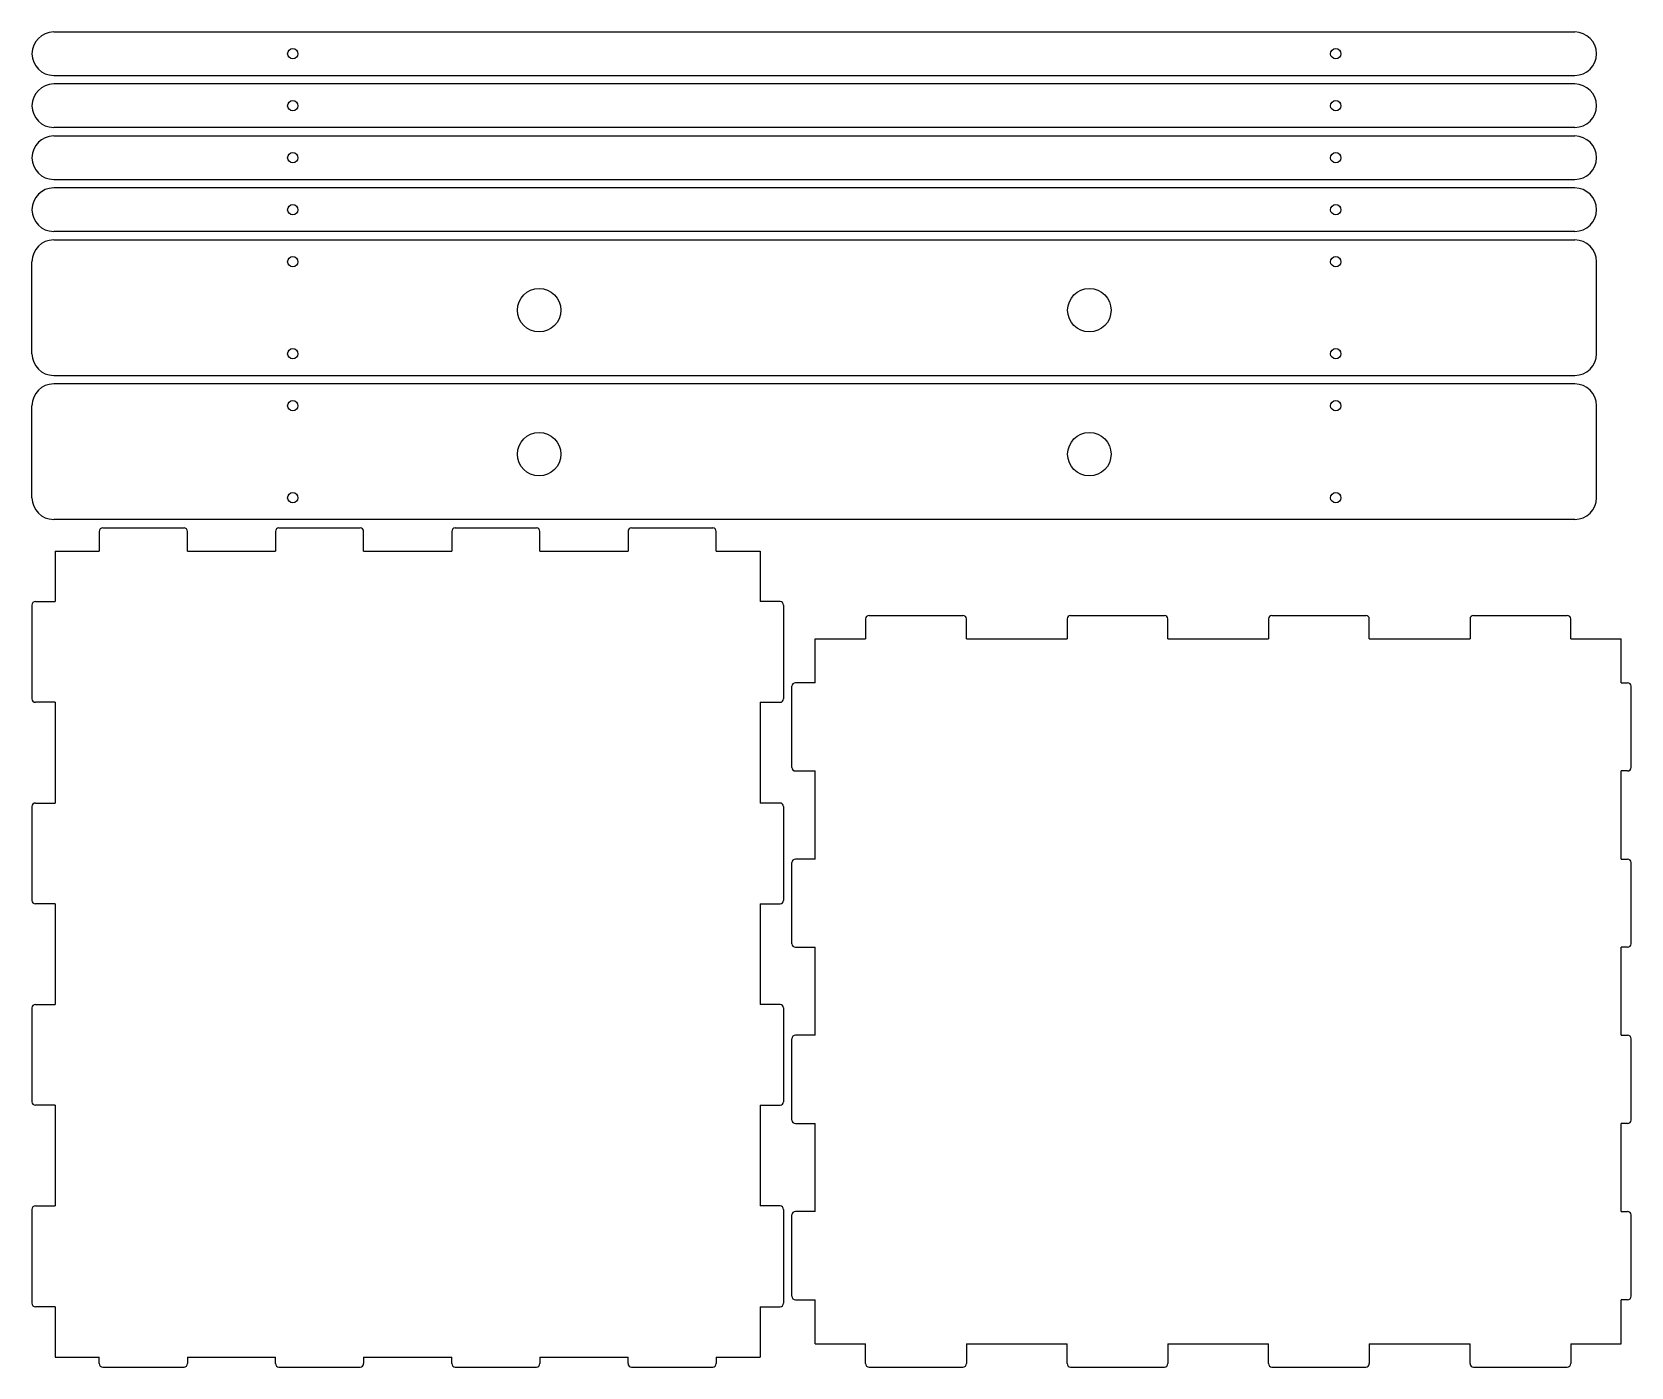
# Model space of a CAD drawing. Header units: millimetres. Extents: x 0 to 935, y 0 to 781.
import ezdxf

# ---------------------------------------------------------------- set-up
doc = ezdxf.new("R2010")
doc.units = ezdxf.units.MM
doc.layers.add('SheetCutProfiles', color=7, linetype='CONTINUOUS')

msp = doc.modelspace()

# ---------------------------------------------------------------- linework, layer by layer
at = {"layer": 'SheetCutProfiles'}
for p, q in [((12.7, 780.6), (902.1, 780.6)), ((12.7, 755.2), (902.1, 755.2)), ((902.1, 750.2), (12.7, 750.2)), ((902.1, 724.8), (12.7, 724.8)), ((12.7, 719.8), (902.1, 719.8)), ((12.7, 694.4), (902.1, 694.4)), ((902.1, 689.4), (12.7, 689.4)), ((902.1, 664), (12.7, 664)), ((12.7, 659), (902.1, 659)), ((0, 592.5), (0, 646.3)), ((914.8, 592.5), (914.8, 646.3)), ((12.7, 579.8), (902.1, 579.8)), ((902.1, 574.8), (12.7, 574.8)), ((0, 508.3), (0, 562.1)), ((914.8, 508.3), (914.8, 562.1)), ((902.1, 495.6), (12.7, 495.6)), ((39.36, 488.6), (39.36, 477)), ((41.36, 490.6), (88.89, 490.6)), ((90.89, 477), (90.89, 488.6)), ((142.41, 488.6), (142.41, 477)), ((144.41, 490.6), (191.94, 490.6)), ((193.94, 477), (193.94, 488.6)), ((245.46, 488.6), (245.46, 477)), ((247.46, 490.6), (294.99, 490.6)), ((296.99, 477), (296.99, 488.6)), ((348.51, 488.6), (348.51, 477)), ((350.51, 490.6), (398.04, 490.6)), ((400.04, 477), (400.04, 488.6)), ((13.6, 477), (39.36, 477)), ((13.6, 477), (13.6, 447.55)), ((90.89, 477), (142.41, 477)), ((193.94, 477), (245.46, 477)), ((296.99, 477), (348.51, 477)), ((400.04, 477), (425.8, 477)), ((425.8, 477), (425.8, 447.55)), ((0, 445.55), (0, 390.65)), ((2, 447.55), (13.6, 447.55)), ((437.4, 447.55), (425.8, 447.55)), ((439.4, 445.55), (439.4, 390.65)), ((487.45, 437.4), (487.45, 425.8)), ((489.45, 439.4), (544.35, 439.4)), ((546.35, 425.8), (546.35, 437.4)), ((605.25, 437.4), (605.25, 425.8)), ((607.25, 439.4), (662.15, 439.4)), ((664.15, 425.8), (664.15, 437.4)), ((723.05, 437.4), (723.05, 425.8)), ((725.05, 439.4), (779.95, 439.4)), ((781.95, 425.8), (781.95, 437.4)), ((840.85, 437.4), (840.85, 425.8)), ((842.85, 439.4), (897.75, 439.4)), ((899.75, 425.8), (899.75, 437.4)), ((458, 425.8), (487.45, 425.8)), ((458, 400.04), (458, 425.8)), ((546.35, 425.8), (605.25, 425.8)), ((664.15, 425.8), (723.05, 425.8)), ((781.95, 425.8), (840.85, 425.8)), ((899.75, 425.8), (929.2, 425.8)), ((929.2, 400.04), (929.2, 425.8)), ((444.4, 350.51), (444.4, 398.04)), ((458, 400.04), (446.4, 400.04)), ((929.2, 400.04), (933, 400.04)), ((935, 350.51), (935, 398.04)), ((13.6, 388.65), (2, 388.65)), ((13.6, 388.65), (13.6, 329.75)), ((425.8, 388.65), (425.8, 329.75)), ((425.8, 388.65), (437.4, 388.65)), ((446.4, 348.51), (458, 348.51)), ((458, 296.99), (458, 348.51)), ((929.2, 296.99), (929.2, 348.51)), ((933, 348.51), (929.2, 348.51)), ((0, 327.75), (0, 272.85)), ((2, 329.75), (13.6, 329.75)), ((437.4, 329.75), (425.8, 329.75)), ((439.4, 327.75), (439.4, 272.85)), ((444.4, 247.46), (444.4, 294.99)), ((458, 296.99), (446.4, 296.99)), ((929.2, 296.99), (933, 296.99)), ((935, 247.46), (935, 294.99)), ((13.6, 270.85), (2, 270.85)), ((13.6, 270.85), (13.6, 211.95)), ((425.8, 270.85), (425.8, 211.95)), ((425.8, 270.85), (437.4, 270.85)), ((446.4, 245.46), (458, 245.46)), ((458, 193.94), (458, 245.46)), ((929.2, 193.94), (929.2, 245.46)), ((933, 245.46), (929.2, 245.46)), ((0, 209.95), (0, 155.05)), ((2, 211.95), (13.6, 211.95)), ((437.4, 211.95), (425.8, 211.95)), ((439.4, 209.95), (439.4, 155.05)), ((444.4, 144.41), (444.4, 191.94)), ((458, 193.94), (446.4, 193.94)), ((929.2, 193.94), (933, 193.94)), ((935, 144.41), (935, 191.94)), ((13.6, 153.05), (2, 153.05)), ((13.6, 153.05), (13.6, 94.15)), ((425.8, 153.05), (425.8, 94.15)), ((425.8, 153.05), (437.4, 153.05)), ((446.4, 142.41), (458, 142.41)), ((458, 90.89), (458, 142.41)), ((929.2, 90.89), (929.2, 142.41)), ((933, 142.41), (929.2, 142.41)), ((2, 94.15), (13.6, 94.15)), ((437.4, 94.15), (425.8, 94.15)), ((0, 92.15), (0, 37.25)), ((439.4, 92.15), (439.4, 37.25)), ((444.4, 41.36), (444.4, 88.89)), ((458, 90.89), (446.4, 90.89)), ((929.2, 90.89), (933, 90.89)), ((935, 41.36), (935, 88.89)), ((446.4, 39.36), (458, 39.36)), ((458, 13.6), (458, 39.36)), ((929.2, 13.6), (929.2, 39.36)), ((933, 39.36), (929.2, 39.36)), ((13.6, 35.25), (2, 35.25)), ((13.6, 35.25), (13.6, 5.8)), ((425.8, 35.25), (425.8, 5.8)), ((425.8, 35.25), (437.4, 35.25)), ((458, 13.6), (487.45, 13.6)), ((487.45, 2), (487.45, 13.6)), ((546.35, 13.6), (546.35, 2)), ((546.35, 13.6), (605.25, 13.6)), ((605.25, 2), (605.25, 13.6)), ((664.15, 13.6), (664.15, 2)), ((664.15, 13.6), (723.05, 13.6)), ((723.05, 2), (723.05, 13.6)), ((781.95, 13.6), (781.95, 2)), ((781.95, 13.6), (840.85, 13.6)), ((840.85, 2), (840.85, 13.6)), ((899.75, 13.6), (899.75, 2)), ((899.75, 13.6), (929.2, 13.6)), ((13.6, 5.8), (39.36, 5.8)), ((39.36, 2), (39.36, 5.8)), ((41.36, 0), (88.89, 0)), ((90.89, 5.8), (90.89, 2)), ((90.89, 5.8), (142.41, 5.8)), ((142.41, 2), (142.41, 5.8)), ((144.41, 0), (191.94, 0)), ((193.94, 5.8), (193.94, 2)), ((193.94, 5.8), (245.46, 5.8)), ((245.46, 2), (245.46, 5.8)), ((247.46, 0), (294.99, 0)), ((296.99, 5.8), (296.99, 2)), ((296.99, 5.8), (348.51, 5.8)), ((348.51, 2), (348.51, 5.8)), ((350.51, 0), (398.04, 0)), ((400.04, 5.8), (400.04, 2)), ((400.04, 5.8), (425.8, 5.8)), ((489.45, 0), (544.35, 0)), ((607.25, 0), (662.15, 0)), ((725.05, 0), (779.95, 0)), ((842.85, 0), (897.75, 0))]:
    msp.add_line(p, q, dxfattribs=at)
for centre, radius in [((152.47, 767.9), 3), ((762.33, 767.9), 3), ((152.47, 737.5), 3), ((762.33, 737.5), 3), ((152.47, 707.1), 3), ((762.33, 707.1), 3), ((152.47, 676.7), 3), ((762.33, 676.7), 3), ((152.47, 646.3), 3), ((762.33, 646.3), 3), ((296.53, 617.9), 12.7), ((618.27, 617.9), 12.7), ((152.47, 592.5), 3), ((762.33, 592.5), 3), ((152.47, 562.1), 3), ((762.33, 562.1), 3), ((296.53, 533.7), 12.7), ((618.27, 533.7), 12.7), ((152.47, 508.3), 3), ((762.33, 508.3), 3)]:
    msp.add_circle(centre, radius, dxfattribs=at)
for centre, radius, start, end in [((12.7, 767.9), 12.7, 90, -90), ((902.1, 767.9), 12.7, -90, 90), ((12.7, 737.5), 12.7, 90, -90), ((902.1, 737.5), 12.7, -90, 90), ((12.7, 707.1), 12.7, 90, -90), ((902.1, 707.1), 12.7, -90, 90), ((12.7, 676.7), 12.7, 90, -90), ((902.1, 676.7), 12.7, -90, 90), ((12.7, 646.3), 12.7, 90, 180), ((902.1, 646.3), 12.7, 0, 90), ((12.7, 592.5), 12.7, 180, -90), ((902.1, 592.5), 12.7, -90, 0), ((12.7, 562.1), 12.7, 90, 180), ((902.1, 562.1), 12.7, 0, 90), ((12.7, 508.3), 12.7, 180, -90), ((902.1, 508.3), 12.7, -90, 0), ((41.36, 488.6), 2, 90, 180), ((88.89, 488.6), 2, 0, 90), ((144.41, 488.6), 2, 90, 180), ((191.94, 488.6), 2, 0, 90), ((247.46, 488.6), 2, 90, 180), ((294.99, 488.6), 2, 0, 90), ((350.51, 488.6), 2, 90, 180), ((398.04, 488.6), 2, 0, 90), ((2, 445.55), 2, 90, 180), ((437.4, 445.55), 2, 0, 90), ((489.45, 437.4), 2, 90, 180), ((544.35, 437.4), 2, 0, 90), ((607.25, 437.4), 2, 90, 180), ((662.15, 437.4), 2, 0, 90), ((725.05, 437.4), 2, 90, 180), ((779.95, 437.4), 2, 0, 90), ((842.85, 437.4), 2, 90, 180), ((897.75, 437.4), 2, 0, 90), ((446.4, 398.04), 2, 90, 180), ((933, 398.04), 2, 0, 90), ((2, 390.65), 2, 180, -90), ((437.4, 390.65), 2, -90, 0), ((446.4, 350.51), 2, 180, -90), ((933, 350.51), 2, -90, 0), ((2, 327.75), 2, 90, 180), ((437.4, 327.75), 2, 0, 90), ((446.4, 294.99), 2, 90, 180), ((933, 294.99), 2, 0, 90), ((2, 272.85), 2, 180, -90), ((437.4, 272.85), 2, -90, 0), ((446.4, 247.46), 2, 180, -90), ((933, 247.46), 2, -90, 0), ((2, 209.95), 2, 90, 180), ((437.4, 209.95), 2, 0, 90), ((446.4, 191.94), 2, 90, 180), ((933, 191.94), 2, 0, 90), ((2, 155.05), 2, 180, -90), ((437.4, 155.05), 2, -90, 0), ((446.4, 144.41), 2, 180, -90), ((933, 144.41), 2, -90, 0), ((2, 92.15), 2, 90, 180), ((437.4, 92.15), 2, 0, 90), ((446.4, 88.89), 2, 90, 180), ((933, 88.89), 2, 0, 90), ((446.4, 41.36), 2, 180, -90), ((933, 41.36), 2, -90, 0), ((2, 37.25), 2, 180, -90), ((437.4, 37.25), 2, -90, 0), ((41.36, 2), 2, 180, -90), ((88.89, 2), 2, -90, 0), ((144.41, 2), 2, 180, -90), ((191.94, 2), 2, -90, 0), ((247.46, 2), 2, 180, -90), ((294.99, 2), 2, -90, 0), ((350.51, 2), 2, 180, -90), ((398.04, 2), 2, -90, 0), ((489.45, 2), 2, 180, -90), ((544.35, 2), 2, -90, 0), ((607.25, 2), 2, 180, -90), ((662.15, 2), 2, -90, 0), ((725.05, 2), 2, 180, -90), ((779.95, 2), 2, -90, 0), ((842.85, 2), 2, 180, -90), ((897.75, 2), 2, -90, 0)]:
    msp.add_arc(centre, radius, start, end, dxfattribs=at)

doc.saveas('drawing.dxf')
